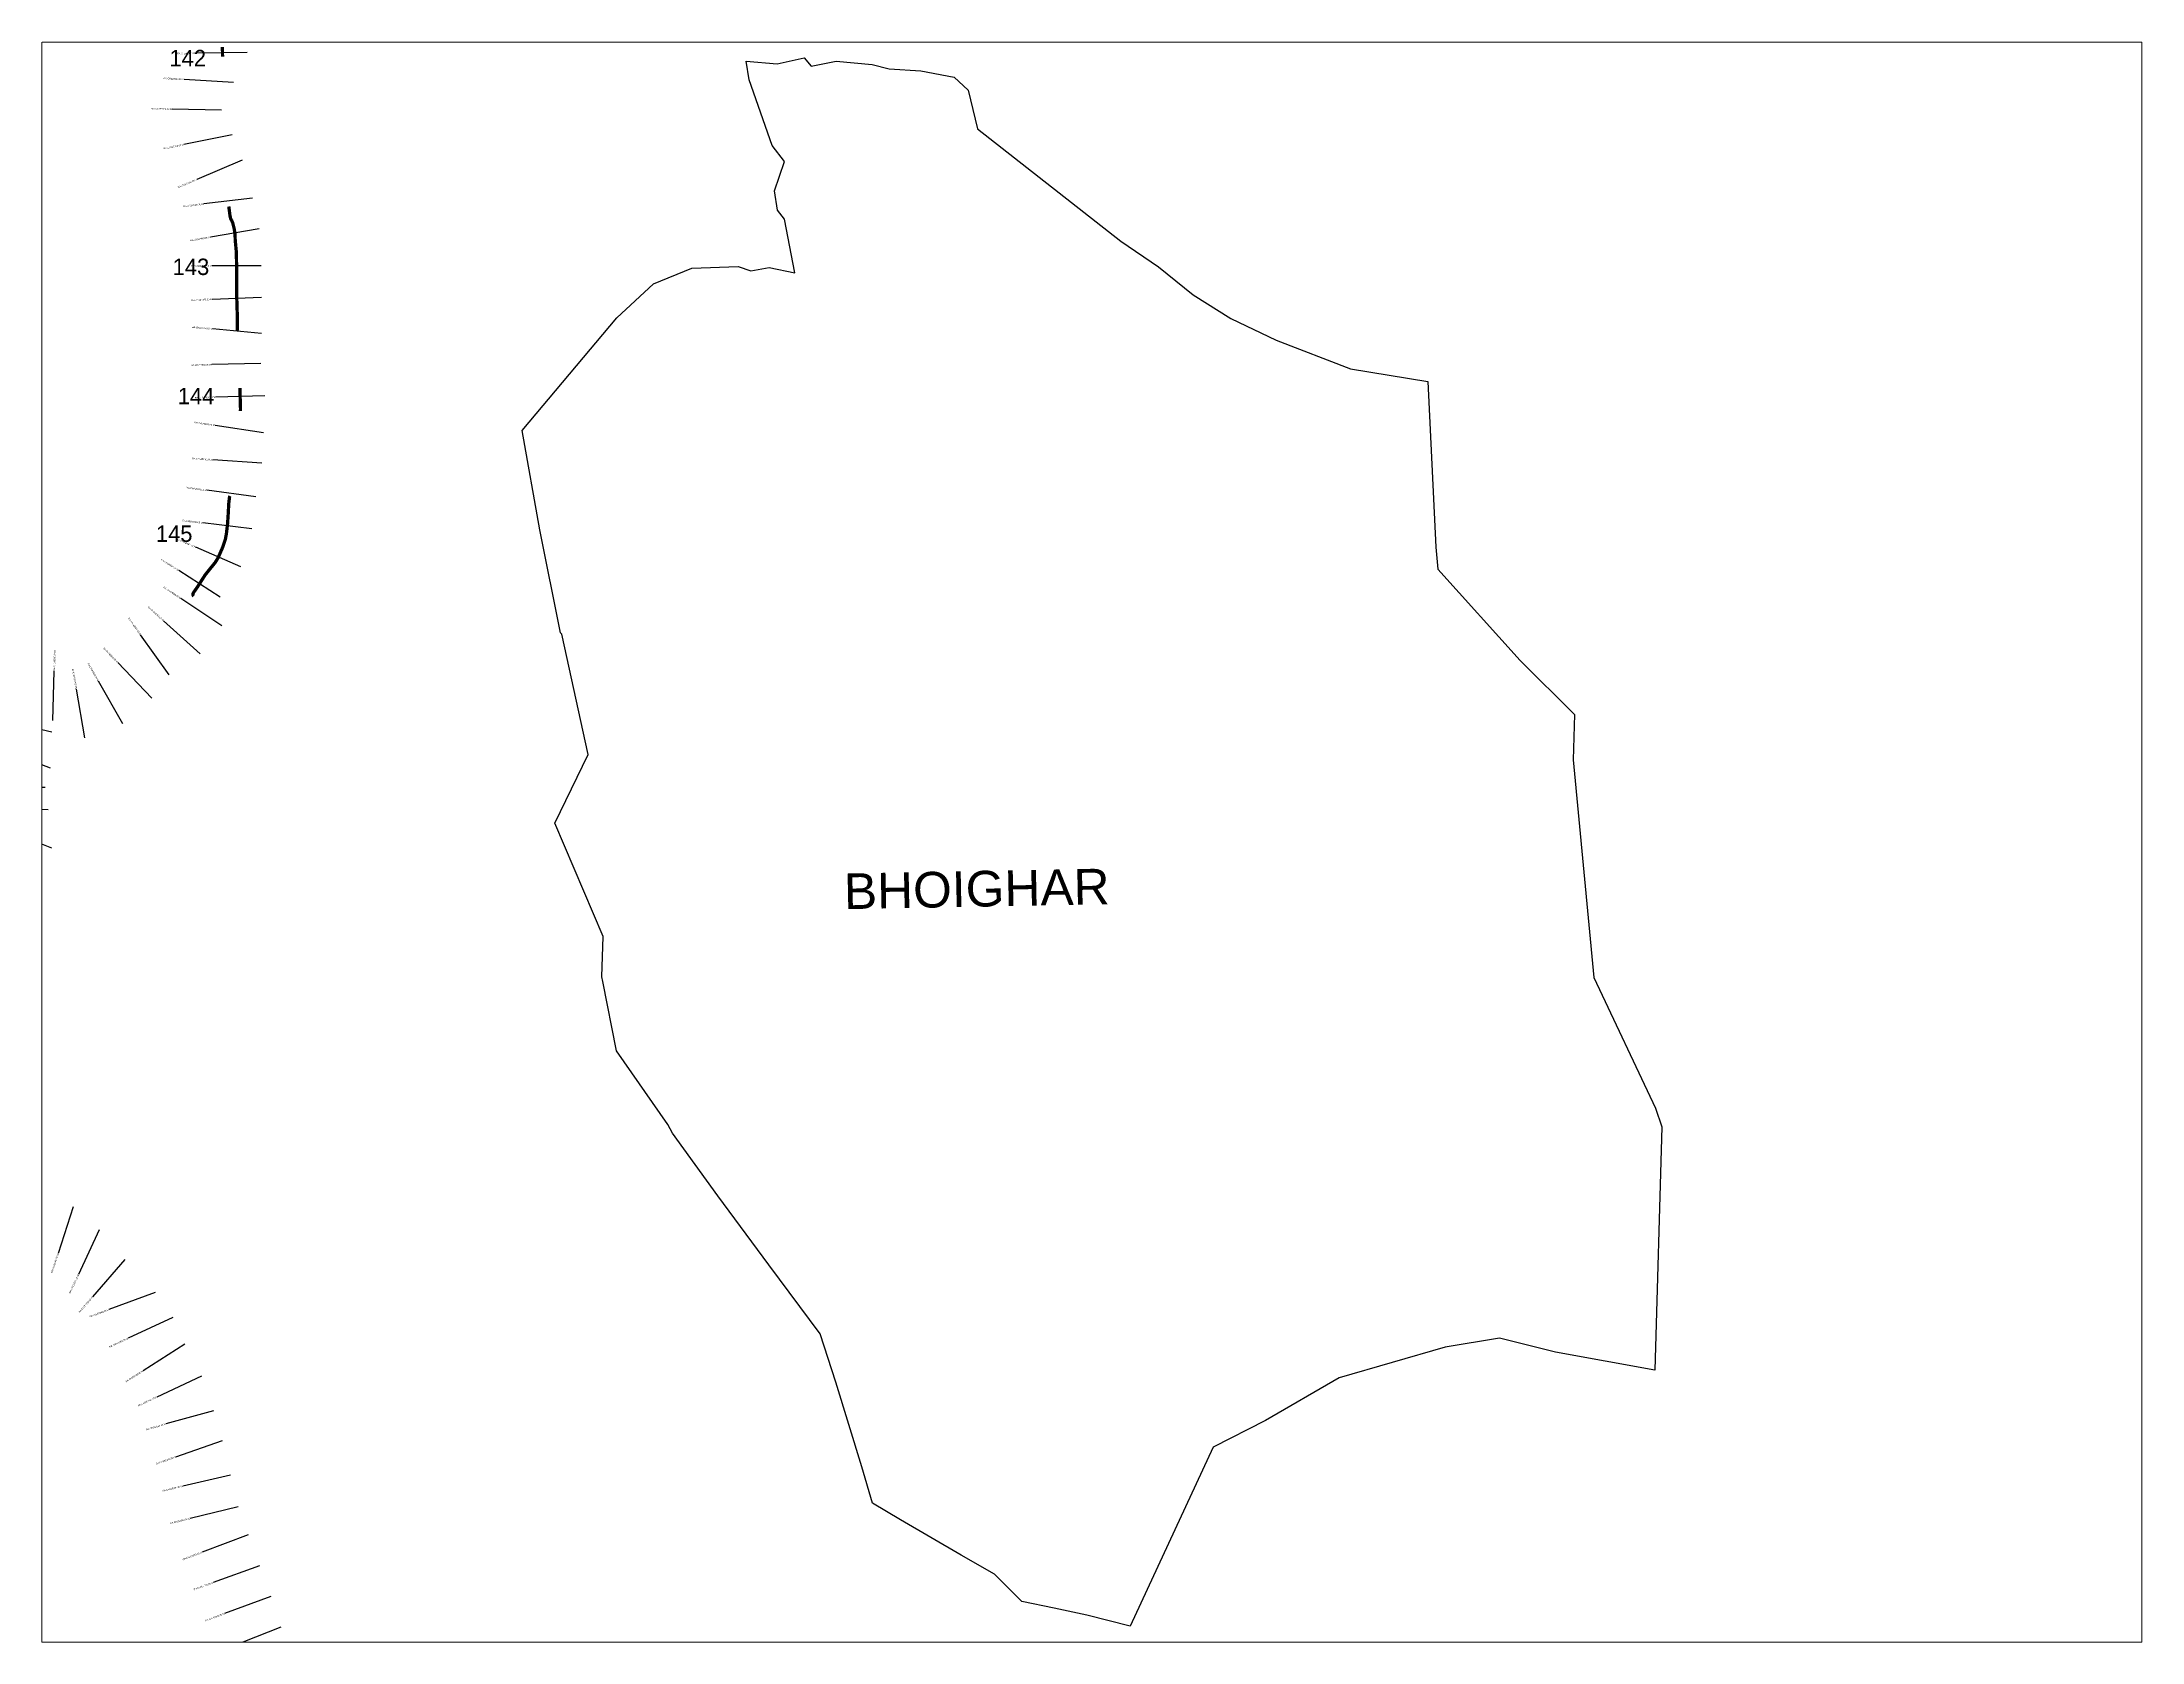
# Paper-space layout 'Global Mapper Layout' of a CAD drawing. Header units: feet, sheet in inches. Extents: x 0 to 10.5, y 0 to 8.
# The model-space entities are those that its viewports show. They can reach past a viewport. Long polylines and large blocks are cut down to what shows.
import ezdxf
from ezdxf.enums import TextEntityAlignment as Align

# ---------------------------------------------------------------- set-up
doc = ezdxf.new("R2010")
doc.units = ezdxf.units.FT
doc.header["$MEASUREMENT"] = 0
for name, color, linetype in [('ARTIFICIALLY PROTECTED', 4, 'Continuous'), ('CS', 134, 'Continuous'), ('CSMark', 6, 'Continuous'), ('VILLAGE NAME', 250, 'Continuous')]:
    doc.layers.add(name, color=color, linetype=linetype)

msp = doc.modelspace()

# ---------------------------------------------------------------- linework, layer by layer
at = {"color": 6}
msp.add_lwpolyline([(280042.6, 2045675.9), (280137.9, 2045667), (280220.2, 2045686), (280240.9, 2045660.6), (280317.7, 2045675.2), (280427.2, 2045665.5), (280479.1, 2045651.9), (280575.9, 2045645.9), (280677.7, 2045626.4), (280719.9, 2045586.8), (280748.9, 2045468.6), (281186, 2045126.3), (281301, 2045048.3), (281406.4, 2044963.2), (281521.4, 2044890.5), (281659.4, 2044824.4), (281885.8, 2044737), (282122.3, 2044698.7), (282146.4, 2044193.1), (282152.5, 2044125.9), (282403.5, 2043847.9), (282569.2, 2043682.6), (282565.5, 2043545.2), (282628.4, 2042880.6), (282816, 2042482.8), (282835.2, 2042426.1), (282814.1, 2041683.3), (282511.3, 2041738.4), (282340, 2041781), (282174.5, 2041754), (281851, 2041660.4), (281627.1, 2041530.5), (281467.2, 2041449), (281214.3, 2040902.4), (281081.7, 2040936.5), (280982.7, 2040957.4), (280883.6, 2040978.2), (280800.3, 2041061.6), (280699.2, 2041119.1), (280513.4, 2041227.3), (280428.8, 2041277.9), (280396.3, 2041388.4), (280316.4, 2041646.5), (280269, 2041794.1), (280112.6, 2042004.6), (279956.2, 2042215.1), (279818.3, 2042406.5), (279804.6, 2042432.4), (279647.2, 2042657), (279605.8, 2042869.1), (279603, 2042883.5), (279607, 2043005.8), (279460.1, 2043351.3), (279561.5, 2043561.2), (279480.9, 2043928.5), (279476.7, 2043931.7), (279413.4, 2044246.3), (279360.2, 2044548.7), (279648.2, 2044893), (279760, 2044996.8), (279877.2, 2045043.7), (280018.5, 2045049.1), (280057, 2045036), (280113.6, 2045046.1), (280191.9, 2045030), (280159.9, 2045193.1), (280138.5, 2045221.3), (280129.6, 2045280.1), (280159.8, 2045369.1), (280122, 2045418.2), (280052.1, 2045618.7), (280042.6, 2045675.9)], dxfattribs=at)
at = {"layer": 'ARTIFICIALLY PROTECTED', "const_width": 10, "flags": 128}
for points in [[(278445.9, 2045718.4), (278446.3, 2045689.1)], [(278465.4, 2045232.2), (278465.9, 2045227.8), (278469.2, 2045202.8), (278471.2, 2045194.6), (278474.1, 2045189.6), (278477.4, 2045182), (278481.6, 2045165), (278484.4, 2045148.7), (278484.9, 2045129.7), (278488.4, 2045092.7), (278489, 2045057), (278489, 2045042.1), (278489.6, 2045003.5), (278489.1, 2044967.7), (278490.1, 2044939.1), (278491.4, 2044895.3), (278491.1, 2044856.4), (278490.7, 2044852.9)], [(278499.5, 2044678.7), (278499.5, 2044664.1), (278500.7, 2044627.5), (278501, 2044616.8), (278500.9, 2044609)], [(278469.1, 2044349.4), (278467.6, 2044346.3), (278465.3, 2044327.5), (278463.4, 2044292), (278461.5, 2044263.8), (278458.1, 2044235.1), (278454.9, 2044217.1), (278446, 2044191.3), (278432.9, 2044161.3), (278424.1, 2044147), (278393.3, 2044108.8), (278369.7, 2044071.8), (278359, 2044056.6), (278356.6, 2044052.5), (278356, 2044050.3), (278356.3, 2044047.2), (278357.8, 2044044.6), (278358.2, 2044044.2)]]:
    msp.add_lwpolyline(points, dxfattribs=at)
at = {"layer": 'CS'}
for p, q in [((278521.1, 2045701.7), (278371.1, 2045699.6)), ((278479.4, 2045610.1), (278329.7, 2045619.5)), ((278442.6, 2045525.8), (278292.6, 2045529.1)), ((278475.7, 2045450.5), (278328.6, 2045421.1)), ((278506, 2045373.8), (278368.1, 2045315)), ((278538, 2045257.3), (278389, 2045239.9)), ((278557.9, 2045163.9), (278410, 2045138.8)), ((278564, 2045051.6), (278414, 2045051.6)), ((278564.7, 2044954.2), (278414.7, 2044949)), ((278565.3, 2044844.6), (278416, 2044858.7)), ((278563.1, 2044753.6), (278413.2, 2044749.9)), ((278574.8, 2044655.2), (278424.9, 2044650.7)), ((278571.5, 2044541.7), (278423.3, 2044564.6)), ((278566.5, 2044449.9), (278416.8, 2044459.5)), ((278547.4, 2044346.9), (278398.7, 2044366.7)), ((278535.4, 2044249.6), (278386.4, 2044267.3)), ((278502.4, 2044133), (278364.9, 2044193)), ((278439.2, 2044041.2), (278312.7, 2044121.9)), ((278444.2, 2043953.7), (278319.3, 2044036.8)), ((278283.1, 2043803.9), (278196.2, 2043926.2)), ((278377.9, 2043868.5), (278266.5, 2043968.9)), ((277928.9, 2043665.2), (277932.9, 2043815.1)), ((278142.7, 2043654.4), (278067.9, 2043784.4)), ((278230.7, 2043733.1), (278126.7, 2043841.2)), ((277878.4, 2043726), (277728.8, 2043736.7)), ((278026.6, 2043612.1), (278000.6, 2043759.8)), ((277925.7, 2043629.3), (277779.2, 2043661.7)), ((277921.4, 2043519.4), (277781.8, 2043574.3)), ((277904.9, 2043460.8), (277754.9, 2043456.9)), ((277914.7, 2043392.5), (277764.9, 2043399.9)), ((277925.2, 2043275.8), (277785.2, 2043329.7)), ((277870.8, 2043189.3), (277734.5, 2043251.8)), ((277873.6, 2043009.9), (277728.4, 2043047.7)), ((277888.6, 2042196.4), (277849.5, 2042051.6)), ((277991.1, 2042182), (277944.5, 2042039.5)), ((278070.1, 2042111.1), (278006.7, 2041975.2)), ((278147.8, 2042021.5), (278050.2, 2041907.6)), ((278240.3, 2041920.9), (278099.8, 2041868.4)), ((278294.2, 2041844.3), (278158.2, 2041780.9)), ((278331, 2041762.7), (278204.5, 2041682)), ((278381.6, 2041665.5), (278245.8, 2041601.7)), ((278418.4, 2041559.3), (278273.8, 2041519.4)), ((278444.7, 2041468), (278303, 2041418.7)), ((278471, 2041363.3), (278324.8, 2041329.7)), ((278493.5, 2041266.8), (278347.8, 2041231.4)), ((278524, 2041181.5), (278383.7, 2041128.4)), ((278559.1, 2041086.4), (278417.9, 2041035.9)), ((278593.2, 2040993.2), (278452.5, 2040941.3)), ((278624, 2040899.4), (278484.2, 2040845.2))]:
    msp.add_line(p, q, dxfattribs=at)

# ---------------------------------------------------------------- texts
at = {"char_height": 50, "attachment_point": 1}
for s, insert in [('142', (278284.3, 2045709.8)), ('143', (278294.2, 2045073.3)), ('144', (278309.6, 2044679.2)), ('145', (278243, 2044259.5))]:
    msp.add_mtext_dynamic_manual_height_columns(s, width=84.374, gutter_width=1, heights=[74.2], dxfattribs=dict(at, insert=insert))
at = {"layer": 'CSMark'}
for s, rotation, p in [('RA-CH246860.00 M', 0.80301, (278370.1, 2045699.6)), ('RA-CH246960.00 M', 356.41679, (278328.7, 2045619.5)), ('RA-CH247060.00 M', 358.74365, (278291.6, 2045529.1)), ('RA-CH247160.00 M', 11.31527, (278327.6, 2045420.9)), ('RA-CH247260.00 M', 23.09798, (278367.1, 2045314.6)), ('RA-CH247360.00 M', 6.64278, (278388, 2045239.8)), ('RA-CH247460.00 M', 9.63297, (278409, 2045138.7)), ('RA-CH247660.00 M', 1.9939, (278413.7, 2044949)), ('RA-CH247760.00 M', 354.57407, (278415, 2044858.8)), ('RA-CH247860.00 M', 1.39309, (278412.2, 2044749.9)), ('RA-CH247960.00 M', 1.74893, (278423.9, 2044650.6)), ('RA-CH248060.00 M', 351.20422, (278422.3, 2044564.8)), ('RA-CH248160.00 M', 356.32464, (278415.8, 2044459.6)), ('RA-CH248260.00 M', 352.42473, (278397.7, 2044366.8)), ('RA-CH248360.00 M', 353.22442, (278385.4, 2044267.4)), ('RA-CH248460.00 M', 336.4544, (278364, 2044193.4)), ('RA-CH248560.00 M', 327.47655, (278311.9, 2044122.4)), ('RA-CH248660.00 M', 326.36001, (278318.5, 2044037.3)), ('RA-CH248860.00 M', 305.40454, (278195.6, 2043927)), ('RA-CH248760.00 M', 317.95881, (278265.7, 2043969.6)), ('RA-CH248960.00 M', 313.87779, (278126.1, 2043842)), ('RA-CH249060.00 M', 299.94085, (278067.4, 2043785.3)), ('RA-CH251560.00 M', 71.91081, (277944.2, 2042038.5)), ('RA-CH251660.00 M', 64.99743, (278006.3, 2041974.3)), ('RA-CH251760.00 M', 49.40091, (278049.5, 2041906.9)), ('RA-CH251860.00 M', 20.48535, (278098.9, 2041868.1)), ('RA-CH251960.00 M', 24.98766, (278157.3, 2041780.5)), ('RA-CH252060.00 M', 32.55399, (278203.7, 2041681.5)), ('RA-CH252160.00 M', 25.14321, (278244.9, 2041601.3)), ('RA-CH252260.00 M', 15.46048, (278272.8, 2041519.1)), ('RA-CH252360.00 M', 19.1921, (278302.1, 2041418.3)), ('RA-CH252460.00 M', 12.96005, (278323.8, 2041329.5)), ('RA-CH252560.00 M', 13.64508, (278346.8, 2041231.2)), ('RA-CH252660.00 M', 20.73154, (278382.7, 2041128)), ('RA-CH252760.00 M', 19.64072, (278416.9, 2041035.6)), ('RA-CH252860.00 M', 20.24717, (278451.5, 2040940.9)), ('RA-CH252960.00 M', 21.203, (278483.2, 2040844.8))]:
    msp.add_text(s, height=5, rotation=rotation, dxfattribs=at).set_placement(p, align=Align.MIDDLE_RIGHT)
msp.add_text('RA-CH247560.00 M', height=5, dxfattribs=at).set_placement((278413, 2045051.6), align=Align.MIDDLE_RIGHT)
for s, rotation, p in [('RA-CH249260.00 M', 88.49478, (277932.9, 2043816.1)), ('RA-CH249160.00 M', 99.98111, (278000.4, 2043760.8))]:
    msp.add_text(s, height=5, rotation=rotation, dxfattribs=at).set_placement(p, align=Align.MIDDLE_LEFT)
at = {"layer": 'VILLAGE NAME', "insert": (280340, 2043197.9), "char_height": 108.748, "attachment_point": 1, "rotation": 1.10283}
msp.add_mtext_dynamic_manual_height_columns('{\\fArial|b0|i0|c0|p34;BHOIGHAR}', width=726.929, gutter_width=543.7, heights=[0], dxfattribs=at)

psp = doc.layouts.new('Global Mapper Layout')

# ---------------------------------------------------------------- viewports
at = {"layer": '0'}
psp.add_viewport(center=(5.25, 4), size=(10.5, 8), view_center_point=(281097.717, 2043294.218), view_height=4879.26405, dxfattribs=at)

doc.saveas('drawing.dxf')
